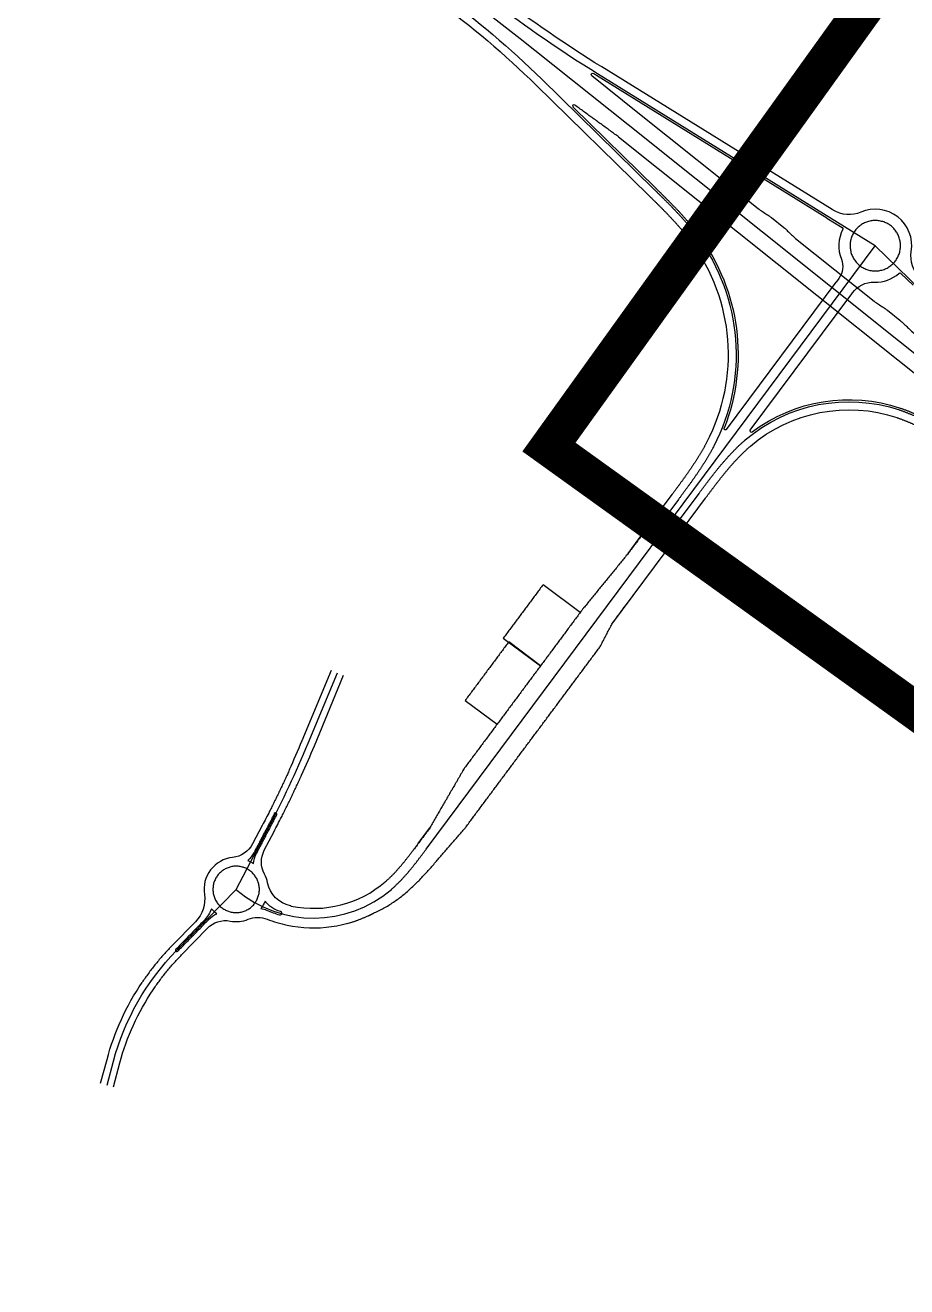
# Model space of a CAD drawing. Header units: millimetres. Extents: x 156921 to 159642, y 477538 to 479586.
# Drawn here: x 157840.94 to 157852.5, y 479207.91 to 479224.44 of the extents above; entities that cross this region are included whole.
import ezdxf

# ---------------------------------------------------------------- set-up
doc = ezdxf.new("R2010")
doc.units = ezdxf.units.MM
doc.header["$MEASUREMENT"] = 0
doc.linetypes.add('CONT', pattern=[2, 1, 1])
doc.layers.add('WD_일반', color=7, linetype='Continuous')

msp = doc.modelspace()

# ---------------------------------------------------------------- linework, layer by layer
at = {"layer": 'WD_일반', "color": 7, "linetype": 'CONT', "lineweight": -3, "flags": 128}
for points in [[(157840.941, 479228.304, -0.056872), (157847.621, 479224.115), (157848.844, 479223.138)], [(157852.084, 479221.552), (157848.442, 479223.805, -0.024004), (157847.066, 479224.75, 0.025499), (157844.126, 479226.757), (157844.081, 479226.784)], [(157851.519, 479222.026), (157848.497, 479223.895, -0.024004), (157847.131, 479224.834, 0.025499), (157844.181, 479226.848), (157844.136, 479226.875)], [(157844.793, 479225.959, -0.01403), (157846.391, 479224.855, -0.035668), (157847.713, 479223.733), (157849.186, 479222.289, -0.000014), (157849.198, 479222.277, -0.000052), (157849.211, 479222.265, -0.000087), (157849.223, 479222.252, -0.000121), (157849.235, 479222.24, -0.000156), (157849.248, 479222.228, -0.00019), (157849.26, 479222.216, -0.000225), (157849.273, 479222.204, -0.00026), (157849.285, 479222.191, -0.000294), (157849.297, 479222.179, -0.000329), (157849.31, 479222.167, -0.000363), (157849.322, 479222.155, -0.000398), (157849.334, 479222.142, -0.000433), (157849.347, 479222.13, -0.000467), (157849.359, 479222.118, -0.000502), (157849.371, 479222.105, -0.000536), (157849.383, 479222.093, -0.000571), (157849.395, 479222.081, -0.000606), (157849.408, 479222.068, -0.00064), (157849.42, 479222.056, -0.000675), (157849.432, 479222.043, -0.000709), (157849.444, 479222.031, -0.000744), (157849.456, 479222.018, -0.000779), (157849.468, 479222.006, -0.000813), (157849.48, 479221.993, -0.000848), (157849.492, 479221.98, -0.000882), (157849.504, 479221.968, -0.000917), (157849.515, 479221.955, -0.000952), (157849.527, 479221.942, -0.000986), (157849.539, 479221.929, -0.001021), (157849.551, 479221.916, -0.001055), (157849.562, 479221.903, -0.00109), (157849.574, 479221.89, -0.001125), (157849.585, 479221.877, -0.001159), (157849.597, 479221.864, -0.001194), (157849.608, 479221.851, -0.001228), (157849.619, 479221.838, -0.001263), (157849.631, 479221.825, -0.001298), (157849.642, 479221.811, -0.001332), (157849.653, 479221.798, -0.001367), (157849.664, 479221.785, -0.001401), (157849.675, 479221.771, -0.001436), (157849.686, 479221.757, -0.001471), (157849.697, 479221.744, -0.001505), (157849.707, 479221.73, -0.00154), (157849.718, 479221.716, -0.001574), (157849.728, 479221.703, -0.001609), (157849.739, 479221.689, -0.001924), (157849.751, 479221.672, -0.285976), (157849.966, 479218.923, -0.001924), (157849.956, 479218.905, -0.001609), (157849.948, 479218.89, -0.001574), (157849.94, 479218.875, -0.00154), (157849.931, 479218.859, -0.001505), (157849.923, 479218.844, -0.001471), (157849.914, 479218.829, -0.001436), (157849.906, 479218.814, -0.001401), (157849.897, 479218.799, -0.001367), (157849.888, 479218.784, -0.001332), (157849.879, 479218.769, -0.001298), (157849.87, 479218.754, -0.001263), (157849.861, 479218.739, -0.001228), (157849.852, 479218.724, -0.001194), (157849.843, 479218.71, -0.001159), (157849.834, 479218.695, -0.001125), (157849.824, 479218.68, -0.00109), (157849.815, 479218.666, -0.001055), (157849.805, 479218.651, -0.001021), (157849.796, 479218.636, -0.000986), (157849.786, 479218.622, -0.000952), (157849.777, 479218.608, -0.000917), (157849.767, 479218.593, -0.000882), (157849.757, 479218.579, -0.000848), (157849.747, 479218.564, -0.000813), (157849.738, 479218.55, -0.000779), (157849.728, 479218.536, -0.000744), (157849.718, 479218.521, -0.000709), (157849.708, 479218.507, -0.000675), (157849.698, 479218.493, -0.00064), (157849.688, 479218.479, -0.000606), (157849.678, 479218.465, -0.000571), (157849.668, 479218.45, -0.000536), (157849.657, 479218.436, -0.000502), (157849.647, 479218.422, -0.000467), (157849.637, 479218.408, -0.000433), (157849.627, 479218.394, -0.000398), (157849.617, 479218.38, -0.000363), (157849.606, 479218.366, -0.000329), (157849.596, 479218.352, -0.000294), (157849.586, 479218.338, -0.00026), (157849.575, 479218.324, -0.000225), (157849.565, 479218.31, -0.00019), (157849.555, 479218.296, -0.000156), (157849.544, 479218.282, -0.000121), (157849.534, 479218.268, -0.000087), (157849.524, 479218.254, -0.000052), (157849.513, 479218.24, -0.000014), (157849.503, 479218.226), (157849.109, 479217.697)], [(157844.735, 479225.87, -0.01403), (157846.328, 479224.769, -0.035668), (157847.638, 479223.657), (157849.111, 479222.213, -0.000014), (157849.124, 479222.201, -0.000052), (157849.136, 479222.189, -0.000087), (157849.149, 479222.177, -0.000121), (157849.161, 479222.165, -0.000156), (157849.173, 479222.152, -0.00019), (157849.186, 479222.14, -0.000225), (157849.198, 479222.128, -0.00026), (157849.21, 479222.116, -0.000294), (157849.223, 479222.104, -0.000329), (157849.235, 479222.092, -0.000363), (157849.247, 479222.08, -0.000398), (157849.259, 479222.067, -0.000433), (157849.271, 479222.055, -0.000467), (157849.284, 479222.043, -0.000502), (157849.296, 479222.031, -0.000536), (157849.308, 479222.019, -0.000571), (157849.32, 479222.006, -0.000606), (157849.332, 479221.994, -0.00064), (157849.344, 479221.982, -0.000675), (157849.356, 479221.97, -0.000709), (157849.367, 479221.957, -0.000744), (157849.379, 479221.945, -0.000779), (157849.391, 479221.933, -0.000813), (157849.403, 479221.92, -0.000848), (157849.414, 479221.908, -0.000882), (157849.426, 479221.895, -0.000917), (157849.437, 479221.883, -0.000952), (157849.449, 479221.87, -0.000986), (157849.46, 479221.858, -0.001021), (157849.472, 479221.845, -0.001055), (157849.483, 479221.833, -0.00109), (157849.494, 479221.82, -0.001125), (157849.505, 479221.807, -0.001159), (157849.517, 479221.795, -0.001194), (157849.528, 479221.782, -0.001228), (157849.539, 479221.769, -0.001263), (157849.549, 479221.756, -0.001298), (157849.56, 479221.743, -0.001332), (157849.571, 479221.73, -0.001367), (157849.582, 479221.717, -0.001401), (157849.592, 479221.704, -0.001436), (157849.603, 479221.691, -0.001471), (157849.613, 479221.678, -0.001505), (157849.624, 479221.665, -0.00154), (157849.634, 479221.652, -0.001574), (157849.644, 479221.638, -0.001609), (157849.654, 479221.625, -0.001924), (157849.666, 479221.61, -0.285976), (157849.872, 479218.972, -0.001924), (157849.862, 479218.955, -0.001609), (157849.855, 479218.94, -0.001574), (157849.847, 479218.925, -0.00154), (157849.839, 479218.911, -0.001505), (157849.83, 479218.896, -0.001471), (157849.822, 479218.881, -0.001436), (157849.814, 479218.867, -0.001401), (157849.805, 479218.852, -0.001367), (157849.797, 479218.838, -0.001332), (157849.788, 479218.823, -0.001298), (157849.78, 479218.809, -0.001263), (157849.771, 479218.795, -0.001228), (157849.762, 479218.78, -0.001194), (157849.753, 479218.766, -0.001159), (157849.744, 479218.752, -0.001125), (157849.735, 479218.737, -0.00109), (157849.726, 479218.723, -0.001055), (157849.717, 479218.709, -0.001021), (157849.707, 479218.695, -0.000986), (157849.698, 479218.681, -0.000952), (157849.689, 479218.666, -0.000917), (157849.679, 479218.652, -0.000882), (157849.67, 479218.638, -0.000848), (157849.66, 479218.624, -0.000813), (157849.65, 479218.61, -0.000779), (157849.641, 479218.596, -0.000744), (157849.631, 479218.582, -0.000709), (157849.621, 479218.568, -0.000675), (157849.611, 479218.554, -0.00064), (157849.601, 479218.54, -0.000606), (157849.591, 479218.526, -0.000571), (157849.581, 479218.512, -0.000536), (157849.571, 479218.498, -0.000502), (157849.561, 479218.484, -0.000467), (157849.551, 479218.47, -0.000433), (157849.541, 479218.457, -0.000398), (157849.531, 479218.443, -0.000363), (157849.521, 479218.429, -0.000329), (157849.511, 479218.415, -0.000294), (157849.5, 479218.401, -0.00026), (157849.49, 479218.387, -0.000225), (157849.48, 479218.373, -0.00019), (157849.47, 479218.359, -0.000156), (157849.459, 479218.345, -0.000121), (157849.449, 479218.331, -0.000087), (157849.439, 479218.317, -0.000052), (157849.428, 479218.304, -0.000014), (157849.418, 479218.29), (157849.024, 479217.761)], [(157848.366, 479223.781, -0.943173), (157848.386, 479223.809)], [(157848.366, 479223.781, -0.943173), (157848.386, 479223.809)], [(157851.449, 479221.914), (157848.428, 479223.783, -0.000713), (157848.386, 479223.809)], [(157848.717, 479222.979), (157848.71, 479222.985), (157848.696, 479222.995), (157848.682, 479223.005), (157848.667, 479223.015), (157848.653, 479223.025), (157848.639, 479223.036), (157848.625, 479223.046), (157848.611, 479223.056), (157848.597, 479223.066), (157848.583, 479223.077), (157848.569, 479223.087), (157848.555, 479223.097), (157848.541, 479223.107), (157848.527, 479223.117), (157848.512, 479223.128), (157848.498, 479223.138), (157848.484, 479223.148), (157848.47, 479223.158), (157848.456, 479223.168), (157848.442, 479223.179), (157848.428, 479223.189), (157848.414, 479223.199), (157848.4, 479223.209), (157848.386, 479223.22), (157848.371, 479223.23), (157848.357, 479223.24), (157848.343, 479223.25), (157848.329, 479223.26), (157848.315, 479223.271), (157848.301, 479223.281), (157848.287, 479223.291), (157848.273, 479223.301), (157848.259, 479223.311), (157848.245, 479223.322), (157848.231, 479223.332), (157848.216, 479223.342), (157848.202, 479223.352), (157848.188, 479223.362), (157848.174, 479223.373), (157848.16, 479223.383), (157848.146, 479223.393), (157848.145, 479223.394, 0.950502), (157848.122, 479223.368)], [(157848.717, 479222.979), (157848.71, 479222.985), (157848.696, 479222.995), (157848.682, 479223.005), (157848.667, 479223.015), (157848.653, 479223.025), (157848.639, 479223.036), (157848.625, 479223.046), (157848.611, 479223.056), (157848.597, 479223.066), (157848.583, 479223.077), (157848.569, 479223.087), (157848.555, 479223.097), (157848.541, 479223.107), (157848.527, 479223.117), (157848.512, 479223.128), (157848.498, 479223.138), (157848.484, 479223.148), (157848.47, 479223.158), (157848.456, 479223.168), (157848.442, 479223.179), (157848.428, 479223.189), (157848.414, 479223.199), (157848.4, 479223.209), (157848.386, 479223.22), (157848.371, 479223.23), (157848.357, 479223.24), (157848.343, 479223.25), (157848.329, 479223.26), (157848.315, 479223.271), (157848.301, 479223.281), (157848.287, 479223.291), (157848.273, 479223.301), (157848.259, 479223.311), (157848.245, 479223.322), (157848.231, 479223.332), (157848.216, 479223.342), (157848.202, 479223.352), (157848.188, 479223.362), (157848.174, 479223.373), (157848.16, 479223.383), (157848.146, 479223.393), (157848.145, 479223.394, 0.950502), (157848.122, 479223.368)], [(157848.122, 479223.368), (157849.204, 479222.308, -0.000014), (157849.216, 479222.295, -0.000052), (157849.229, 479222.283, -0.000087), (157849.241, 479222.271, -0.000121), (157849.254, 479222.259, -0.000156), (157849.266, 479222.247, -0.00019), (157849.278, 479222.234, -0.000225), (157849.291, 479222.222, -0.00026), (157849.303, 479222.21, -0.000294), (157849.316, 479222.198, -0.000329), (157849.328, 479222.186, -0.000363), (157849.34, 479222.173, -0.000398), (157849.353, 479222.161, -0.000433), (157849.365, 479222.149, -0.000467), (157849.377, 479222.136, -0.000502), (157849.39, 479222.124, -0.000536), (157849.402, 479222.111, -0.000571), (157849.414, 479222.099, -0.000606), (157849.426, 479222.086, -0.00064), (157849.438, 479222.074, -0.000675), (157849.451, 479222.061, -0.000709), (157849.463, 479222.049, -0.000744), (157849.475, 479222.036, -0.000779), (157849.487, 479222.024, -0.000813), (157849.499, 479222.011, -0.000848), (157849.511, 479221.998, -0.000882), (157849.523, 479221.985, -0.000917), (157849.535, 479221.973, -0.000952), (157849.546, 479221.96, -0.000986), (157849.558, 479221.947, -0.001021), (157849.57, 479221.934, -0.001055), (157849.582, 479221.921, -0.00109), (157849.593, 479221.908, -0.001125), (157849.605, 479221.895, -0.001159), (157849.616, 479221.881, -0.001194), (157849.628, 479221.868, -0.001228), (157849.639, 479221.855, -0.001263), (157849.65, 479221.841, -0.001298), (157849.662, 479221.828, -0.001332), (157849.673, 479221.815, -0.001367), (157849.684, 479221.801, -0.001401), (157849.695, 479221.787, -0.001436), (157849.706, 479221.774, -0.001471), (157849.717, 479221.76, -0.001505), (157849.728, 479221.746, -0.00154), (157849.739, 479221.732, -0.001574), (157849.749, 479221.718, -0.001609), (157849.76, 479221.704, -0.001924), (157849.772, 479221.688, -0.257868), (157850.103, 479219.162)], [(157848.844, 479223.138), (157857.693, 479216.074, 0.163381), (157878.486, 479208.487, -0.155827), (157901.965, 479200.31), (157915.597, 479190.069, -0.00257), (157915.924, 479189.821)], [(157852.671, 479221.13), (157852.669, 479221.131, -0.24521), (157852.556, 479221.475, 0.592874), (157851.894, 479221.991, -0.245208), (157851.533, 479222.017), (157851.519, 479222.026)], [(157851.449, 479221.914), (157851.65, 479221.789, -0.388716), (157851.657, 479221.767, 0.213966), (157851.639, 479221.376, -0.259867), (157851.606, 479221.124), (157851.57, 479221.076)], [(157852.413, 479221.525, 0.043661), (157852.413, 479221.583, 0.043661), (157852.403, 479221.639, 0.043661), (157852.382, 479221.693, 0.043661), (157852.353, 479221.743, 0.043661), (157852.316, 479221.787, 0.043661), (157852.272, 479221.824, 0.043661), (157852.222, 479221.852, 0.043661), (157852.167, 479221.871, 0.043661), (157852.111, 479221.881, 0.043661), (157852.053, 479221.881, 0.043661), (157851.996, 479221.87, 0.043661), (157851.942, 479221.85, 0.043661), (157851.893, 479221.821, 0.043661), (157851.849, 479221.784, 0.043661), (157851.812, 479221.74, 0.043661), (157851.784, 479221.689, 0.043661), (157851.764, 479221.635, 0.043661), (157851.755, 479221.578, 0.043661), (157851.755, 479221.521, 0.043661), (157851.765, 479221.464, 0.043661), (157851.785, 479221.41, 0.043661), (157851.815, 479221.361, 0.043661), (157851.852, 479221.317, 0.043661), (157851.896, 479221.28, 0.043661), (157851.946, 479221.252, 0.043661), (157852, 479221.232, 0.043661), (157852.057, 479221.223, 0.043661), (157852.115, 479221.223, 0.043661), (157852.171, 479221.233, 0.043661), (157852.225, 479221.253, 0.043661), (157852.275, 479221.282, 0.043661), (157852.319, 479221.32, 0.043661), (157852.356, 479221.364, 0.043661), (157852.384, 479221.414, 0.043661), (157852.404, 479221.468, 0.043661), (157852.413, 479221.525)], [(157843.706, 479213.116), (157843.715, 479213.108, 0.367337), (157845.741, 479213.117, 0.002749), (157845.754, 479213.129, 0.002674), (157845.767, 479213.14, 0.002604), (157845.78, 479213.152, 0.002535), (157845.793, 479213.164, 0.002465), (157845.805, 479213.176, 0.002396), (157845.818, 479213.188, 0.002326), (157845.83, 479213.2, 0.002257), (157845.843, 479213.212, 0.002188), (157845.855, 479213.225, 0.002118), (157845.867, 479213.237, 0.002049), (157845.879, 479213.25, 0.001979), (157845.891, 479213.262, 0.00191), (157845.902, 479213.275, 0.00184), (157845.914, 479213.288, 0.001771), (157845.926, 479213.301, 0.001701), (157845.937, 479213.314, 0.001632), (157845.949, 479213.327, 0.001563), (157845.96, 479213.34, 0.001493), (157845.971, 479213.354, 0.001424), (157845.982, 479213.367, 0.001354), (157845.994, 479213.38, 0.001285), (157846.005, 479213.394, 0.001215), (157846.016, 479213.407, 0.001146), (157846.026, 479213.421, 0.001076), (157846.037, 479213.434, 0.001007), (157846.048, 479213.448, 0.000938), (157846.059, 479213.462, 0.000868), (157846.07, 479213.475, 0.000799), (157846.08, 479213.489, 0.000729), (157846.091, 479213.503, 0.00066), (157846.101, 479213.517, 0.00059), (157846.112, 479213.531, 0.000521), (157846.122, 479213.544, 0.000451), (157846.133, 479213.558, 0.000382), (157846.143, 479213.572, 0.000313), (157846.154, 479213.586, 0.000243), (157846.164, 479213.6, 0.000174), (157846.174, 479213.614, 0.000104), (157846.185, 479213.628, 0.000029), (157846.195, 479213.642), (157852.084, 479221.552)], [(157857.708, 479216.266), (157857.342, 479216.558, -0.02429), (157856.076, 479217.674), (157852.084, 479221.552)], [(157851.775, 479220.923), (157851.783, 479220.934, -0.243999), (157852.071, 479221.074, 0.186753), (157852.396, 479221.19, -0.388713), (157852.42, 479221.189), (157852.579, 479221.035)], [(157849.245, 479217.597), (157849.773, 479218.306, -0.000016), (157849.783, 479218.32, -0.000059), (157849.794, 479218.334, -0.000098), (157849.804, 479218.348, -0.000137), (157849.814, 479218.362, -0.000176), (157849.825, 479218.376, -0.000215), (157849.835, 479218.39, -0.000254), (157849.846, 479218.404, -0.000293), (157849.856, 479218.418, -0.000332), (157849.867, 479218.432, -0.000371), (157849.877, 479218.445, -0.00041), (157849.888, 479218.459, -0.000449), (157849.898, 479218.473, -0.000488), (157849.909, 479218.487, -0.000527), (157849.919, 479218.501, -0.000566), (157849.93, 479218.515, -0.000605), (157849.94, 479218.528, -0.000645), (157849.951, 479218.542, -0.000684), (157849.962, 479218.556, -0.000723), (157849.973, 479218.569, -0.000762), (157849.983, 479218.583, -0.000801), (157849.994, 479218.597, -0.00084), (157850.005, 479218.61, -0.000879), (157850.016, 479218.624, -0.000918), (157850.027, 479218.637, -0.000957), (157850.038, 479218.651, -0.000996), (157850.049, 479218.664, -0.001035), (157850.06, 479218.677, -0.001074), (157850.071, 479218.691, -0.001113), (157850.083, 479218.704, -0.001152), (157850.094, 479218.717, -0.001191), (157850.105, 479218.73, -0.00123), (157850.117, 479218.743, -0.00127), (157850.128, 479218.756, -0.001309), (157850.14, 479218.769, -0.001348), (157850.151, 479218.782, -0.001387), (157850.163, 479218.795, -0.001426), (157850.175, 479218.808, -0.001465), (157850.187, 479218.821, -0.001504), (157850.199, 479218.833, -0.001543), (157850.211, 479218.846, -0.001582), (157850.223, 479218.858, -0.001621), (157850.235, 479218.871, -0.00166), (157850.247, 479218.883, -0.001699), (157850.26, 479218.896, -0.001738), (157850.272, 479218.908, -0.001777), (157850.284, 479218.92, -0.001816), (157850.297, 479218.932, -0.001855), (157850.31, 479218.944, -0.001895), (157850.322, 479218.956, -0.001934), (157850.335, 479218.967, -0.001973), (157850.348, 479218.979, -0.002012), (157850.361, 479218.99, -0.002051), (157850.374, 479219.002, -0.000696), (157850.379, 479219.006, -0.263987), (157852.4, 479219.399, -0.000696), (157852.406, 479219.398, -0.002051), (157852.422, 479219.392, -0.002012), (157852.439, 479219.386, -0.001973), (157852.455, 479219.38, -0.001934), (157852.471, 479219.374, -0.001895), (157852.488, 479219.368, -0.001855), (157852.504, 479219.362, -0.001816), (157852.52, 479219.355, -0.001777), (157852.536, 479219.349, -0.001738), (157852.552, 479219.342, -0.001699), (157852.568, 479219.335, -0.00166), (157852.584, 479219.329, -0.001621), (157852.6, 479219.322, -0.001582), (157852.616, 479219.315, -0.001543), (157852.632, 479219.307, -0.001504), (157852.648, 479219.3, -0.001465), (157852.663, 479219.293, -0.001426), (157852.679, 479219.285, -0.001387), (157852.695, 479219.278, -0.001348), (157852.71, 479219.27, -0.001309), (157852.726, 479219.263, -0.00127), (157852.742, 479219.255, -0.00123), (157852.757, 479219.247, -0.001191), (157852.773, 479219.239, -0.001152), (157852.788, 479219.231, -0.001113), (157852.803, 479219.223, -0.001074), (157852.819, 479219.215, -0.001035), (157852.834, 479219.207, -0.000996), (157852.849, 479219.198, -0.000957), (157852.865, 479219.19, -0.000918), (157852.88, 479219.182, -0.000879), (157852.895, 479219.173, -0.00084), (157852.91, 479219.165, -0.000801), (157852.925, 479219.156, -0.000762), (157852.94, 479219.148, -0.000723), (157852.956, 479219.139, -0.000684), (157852.971, 479219.13, -0.000645), (157852.986, 479219.122, -0.000605), (157853.001, 479219.113, -0.000566), (157853.016, 479219.104, -0.000527), (157853.031, 479219.095, -0.000488), (157853.046, 479219.086, -0.000449), (157853.061, 479219.078, -0.00041), (157853.076, 479219.069, -0.000371), (157853.09, 479219.06, -0.000332), (157853.105, 479219.051, -0.000293), (157853.12, 479219.042, -0.000254), (157853.135, 479219.033, -0.000215), (157853.15, 479219.024, -0.000176), (157853.165, 479219.015, -0.000137), (157853.18, 479219.006, -0.000098), (157853.195, 479218.997, -0.000059), (157853.21, 479218.988, -0.000016), (157853.224, 479218.979), (157854.672, 479218.099, -0.031952), (157856.492, 479216.828), (157857.593, 479215.949, 0.01458), (157859.221, 479214.725)], [(157850.469, 479219.111, -0.24671), (157852.409, 479219.424, -0.000696), (157852.414, 479219.422, -0.002051), (157852.431, 479219.417, -0.002012), (157852.447, 479219.411, -0.001973), (157852.464, 479219.405, -0.001934), (157852.48, 479219.399, -0.001895), (157852.497, 479219.392, -0.001855), (157852.513, 479219.386, -0.001816), (157852.53, 479219.38, -0.001777), (157852.546, 479219.373, -0.001738), (157852.562, 479219.366, -0.001699), (157852.578, 479219.359, -0.00166), (157852.594, 479219.353, -0.001621), (157852.611, 479219.346, -0.001582), (157852.627, 479219.338, -0.001543), (157852.643, 479219.331, -0.001504), (157852.659, 479219.324, -0.001465), (157852.674, 479219.316, -0.001426), (157852.69, 479219.309, -0.001387), (157852.706, 479219.301, -0.001348), (157852.722, 479219.294, -0.001309), (157852.738, 479219.286, -0.00127), (157852.753, 479219.278, -0.00123), (157852.769, 479219.27, -0.001191), (157852.784, 479219.262, -0.001152), (157852.8, 479219.254, -0.001113), (157852.815, 479219.246, -0.001074), (157852.831, 479219.238, -0.001035), (157852.846, 479219.23, -0.000996), (157852.862, 479219.221, -0.000957), (157852.877, 479219.213, -0.000918), (157852.892, 479219.205, -0.000879), (157852.908, 479219.196, -0.00084), (157852.923, 479219.187, -0.000801), (157852.938, 479219.179, -0.000762), (157852.953, 479219.17, -0.000723), (157852.969, 479219.162, -0.000684), (157852.984, 479219.153, -0.000645), (157852.999, 479219.144, -0.000605), (157853.014, 479219.135, -0.000566), (157853.029, 479219.127, -0.000527), (157853.044, 479219.118, -0.000488), (157853.059, 479219.109, -0.000449), (157853.074, 479219.1, -0.00041), (157853.089, 479219.091, -0.000371), (157853.104, 479219.082, -0.000332), (157853.119, 479219.073, -0.000293), (157853.134, 479219.064, -0.000254), (157853.149, 479219.055, -0.000215), (157853.164, 479219.046, -0.000176), (157853.178, 479219.037, -0.000137), (157853.193, 479219.028, -0.000098), (157853.208, 479219.019, -0.000059), (157853.223, 479219.01, -0.000016), (157853.238, 479219.001), (157854.686, 479218.121, -0.004575), (157854.957, 479217.953)], [(157849.33, 479217.533), (157849.858, 479218.243, -0.000016), (157849.868, 479218.257, -0.000059), (157849.879, 479218.271, -0.000098), (157849.889, 479218.285, -0.000137), (157849.899, 479218.299, -0.000176), (157849.91, 479218.313, -0.000215), (157849.92, 479218.326, -0.000254), (157849.931, 479218.34, -0.000293), (157849.941, 479218.354, -0.000332), (157849.951, 479218.368, -0.000371), (157849.962, 479218.382, -0.00041), (157849.972, 479218.395, -0.000449), (157849.982, 479218.409, -0.000488), (157849.993, 479218.423, -0.000527), (157850.003, 479218.436, -0.000566), (157850.014, 479218.45, -0.000605), (157850.024, 479218.463, -0.000645), (157850.035, 479218.477, -0.000684), (157850.045, 479218.49, -0.000723), (157850.056, 479218.504, -0.000762), (157850.066, 479218.517, -0.000801), (157850.077, 479218.53, -0.00084), (157850.088, 479218.544, -0.000879), (157850.098, 479218.557, -0.000918), (157850.109, 479218.57, -0.000957), (157850.12, 479218.583, -0.000996), (157850.131, 479218.596, -0.001035), (157850.142, 479218.609, -0.001074), (157850.152, 479218.622, -0.001113), (157850.163, 479218.635, -0.001152), (157850.174, 479218.648, -0.001191), (157850.185, 479218.661, -0.00123), (157850.197, 479218.674, -0.00127), (157850.208, 479218.686, -0.001309), (157850.219, 479218.699, -0.001348), (157850.23, 479218.711, -0.001387), (157850.241, 479218.724, -0.001426), (157850.253, 479218.736, -0.001465), (157850.264, 479218.748, -0.001504), (157850.276, 479218.76, -0.001543), (157850.287, 479218.773, -0.001582), (157850.299, 479218.785, -0.001621), (157850.311, 479218.796, -0.00166), (157850.322, 479218.808, -0.001699), (157850.334, 479218.82, -0.001738), (157850.346, 479218.832, -0.001777), (157850.358, 479218.843, -0.001816), (157850.37, 479218.855, -0.001855), (157850.382, 479218.866, -0.001895), (157850.394, 479218.877, -0.001934), (157850.406, 479218.889, -0.001973), (157850.419, 479218.9, -0.002012), (157850.431, 479218.911, -0.002051), (157850.444, 479218.921, -0.000696), (157850.448, 479218.925, -0.263987), (157852.367, 479219.299, -0.000696), (157852.372, 479219.297, -0.002051), (157852.387, 479219.292, -0.002012), (157852.403, 479219.286, -0.001973), (157852.419, 479219.281, -0.001934), (157852.434, 479219.275, -0.001895), (157852.45, 479219.269, -0.001855), (157852.465, 479219.263, -0.001816), (157852.481, 479219.257, -0.001777), (157852.496, 479219.251, -0.001738), (157852.511, 479219.244, -0.001699), (157852.527, 479219.238, -0.00166), (157852.542, 479219.231, -0.001621), (157852.557, 479219.225, -0.001582), (157852.573, 479219.218, -0.001543), (157852.588, 479219.211, -0.001504), (157852.603, 479219.204, -0.001465), (157852.618, 479219.197, -0.001426), (157852.633, 479219.19, -0.001387), (157852.649, 479219.182, -0.001348), (157852.664, 479219.175, -0.001309), (157852.679, 479219.168, -0.00127), (157852.694, 479219.16, -0.00123), (157852.709, 479219.152, -0.001191), (157852.724, 479219.145, -0.001152), (157852.739, 479219.137, -0.001113), (157852.754, 479219.129, -0.001074), (157852.769, 479219.121, -0.001035), (157852.784, 479219.113, -0.000996), (157852.799, 479219.105, -0.000957), (157852.814, 479219.097, -0.000918), (157852.829, 479219.089, -0.000879), (157852.843, 479219.081, -0.00084), (157852.858, 479219.072, -0.000801), (157852.873, 479219.064, -0.000762), (157852.888, 479219.055, -0.000723), (157852.903, 479219.047, -0.000684), (157852.918, 479219.038, -0.000645), (157852.932, 479219.03, -0.000605), (157852.947, 479219.021, -0.000566), (157852.962, 479219.013, -0.000527), (157852.977, 479219.004, -0.000488), (157852.992, 479218.995, -0.000449), (157853.006, 479218.986, -0.00041), (157853.021, 479218.978, -0.000371), (157853.036, 479218.969, -0.000332), (157853.051, 479218.96, -0.000293), (157853.066, 479218.951, -0.000254), (157853.08, 479218.942, -0.000215), (157853.095, 479218.933, -0.000176), (157853.11, 479218.924, -0.000137), (157853.125, 479218.915, -0.000098), (157853.14, 479218.906, -0.000059), (157853.154, 479218.897, -0.000016), (157853.169, 479218.888), (157854.617, 479218.008, -0.031952), (157856.426, 479216.745), (157857.527, 479215.866, 0.01458), (157859.16, 479214.638)], [(157850.133, 479219.145, -0.875354), (157850.103, 479219.162)], [(157850.133, 479219.145, -0.875354), (157850.103, 479219.162)], [(157850.444, 479219.135, 0.865848), (157850.469, 479219.111)], [(157850.444, 479219.135, 0.865848), (157850.469, 479219.111)], [(157842.013, 479210.553), (157842.097, 479210.866, -0.128259), (157842.923, 479212.314), (157843.706, 479213.116), (157844.125, 479213.915, 0.022216), (157844.651, 479215.033), (157845.035, 479215.956)], [(157844.405, 479214.686, 0.007496), (157844.57, 479215.067), (157844.955, 479215.989)], [(157844.564, 479214.615, 0.007496), (157844.731, 479215), (157845.115, 479215.923)], [(157844.405, 479214.686), (157844.398, 479214.671), (157844.391, 479214.655), (157844.384, 479214.639), (157844.377, 479214.624), (157844.369, 479214.608), (157844.362, 479214.592), (157844.355, 479214.577), (157844.348, 479214.561), (157844.34, 479214.545), (157844.333, 479214.53), (157844.326, 479214.514), (157844.318, 479214.498), (157844.311, 479214.483), (157844.304, 479214.467), (157844.296, 479214.451), (157844.289, 479214.436), (157844.281, 479214.42), (157844.274, 479214.405), (157844.266, 479214.389), (157844.259, 479214.373), (157844.251, 479214.358), (157844.244, 479214.342), (157844.236, 479214.327), (157844.229, 479214.311), (157844.221, 479214.296), (157844.214, 479214.28), (157844.206, 479214.265), (157844.198, 479214.249), (157844.191, 479214.234), (157844.183, 479214.218), (157844.175, 479214.203), (157844.167, 479214.187), (157844.16, 479214.172), (157844.152, 479214.157), (157844.144, 479214.141, -0.003779), (157844.048, 479213.955), (157843.921, 479213.712, -0.249879), (157843.66, 479213.535, 0.427302), (157843.289, 479213.052, -0.236499), (157843.173, 479212.693), (157842.866, 479212.38), (157842.854, 479212.368), (157842.842, 479212.355), (157842.829, 479212.342), (157842.817, 479212.329), (157842.805, 479212.316), (157842.793, 479212.303), (157842.781, 479212.29), (157842.769, 479212.277), (157842.757, 479212.263), (157842.745, 479212.25), (157842.733, 479212.237), (157842.722, 479212.223), (157842.71, 479212.21), (157842.698, 479212.196), (157842.687, 479212.182), (157842.675, 479212.169), (157842.664, 479212.155), (157842.653, 479212.141), (157842.642, 479212.127), (157842.63, 479212.113), (157842.619, 479212.099), (157842.608, 479212.085), (157842.598, 479212.071), (157842.587, 479212.057), (157842.576, 479212.043), (157842.565, 479212.028), (157842.555, 479212.014), (157842.544, 479211.999), (157842.534, 479211.985), (157842.523, 479211.97), (157842.513, 479211.956), (157842.503, 479211.941), (157842.493, 479211.927), (157842.483, 479211.912), (157842.473, 479211.897)], [(157844.427, 479212.899, -0.001505), (157844.418, 479212.901, -0.295716), (157844.118, 479213.203, 0.07224), (157844.077, 479213.317, -0.249879), (157844.075, 479213.631), (157844.202, 479213.875, 0.003779), (157844.299, 479214.063), (157844.307, 479214.078), (157844.315, 479214.094), (157844.323, 479214.109), (157844.331, 479214.125), (157844.339, 479214.141), (157844.346, 479214.156), (157844.354, 479214.172), (157844.362, 479214.188), (157844.37, 479214.204), (157844.377, 479214.219), (157844.385, 479214.235), (157844.393, 479214.251), (157844.4, 479214.266), (157844.408, 479214.282), (157844.416, 479214.298), (157844.423, 479214.314), (157844.431, 479214.329), (157844.438, 479214.345), (157844.446, 479214.361), (157844.453, 479214.377), (157844.461, 479214.393), (157844.468, 479214.408), (157844.476, 479214.424), (157844.483, 479214.44), (157844.491, 479214.456), (157844.498, 479214.472), (157844.505, 479214.488), (157844.513, 479214.503), (157844.52, 479214.519), (157844.527, 479214.535), (157844.535, 479214.551), (157844.542, 479214.567), (157844.549, 479214.583), (157844.556, 479214.599), (157844.564, 479214.615)], [(157844.237, 479214.094, 1), (157844.206, 479214.11), (157844.198, 479214.094), (157844.19, 479214.079), (157844.183, 479214.063), (157844.175, 479214.048), (157844.167, 479214.032), (157844.159, 479214.017), (157844.151, 479214.002), (157844.143, 479213.986), (157844.135, 479213.971), (157844.127, 479213.955), (157844.119, 479213.94), (157844.111, 479213.925), (157844.103, 479213.909), (157844.095, 479213.894), (157844.086, 479213.878), (157844.078, 479213.863), (157844.07, 479213.848), (157844.062, 479213.832), (157844.054, 479213.817), (157844.046, 479213.801), (157844.038, 479213.786), (157844.03, 479213.771), (157844.022, 479213.755), (157844.014, 479213.74), (157844.006, 479213.724), (157843.998, 479213.709), (157843.989, 479213.694), (157843.981, 479213.678), (157843.973, 479213.663), (157843.965, 479213.647), (157843.957, 479213.632), (157843.949, 479213.617), (157843.941, 479213.601), (157843.938, 479213.596, -0.097463), (157843.857, 479213.495, -0.051958), (157843.932, 479213.456, -0.097463), (157843.969, 479213.58), (157843.972, 479213.585), (157843.98, 479213.6), (157843.988, 479213.616), (157843.996, 479213.631), (157844.004, 479213.647), (157844.012, 479213.662), (157844.02, 479213.677), (157844.028, 479213.693), (157844.036, 479213.708), (157844.045, 479213.724), (157844.053, 479213.739), (157844.061, 479213.754), (157844.069, 479213.77), (157844.077, 479213.785), (157844.085, 479213.801), (157844.093, 479213.816), (157844.101, 479213.831), (157844.109, 479213.847), (157844.117, 479213.862), (157844.125, 479213.878), (157844.133, 479213.893), (157844.141, 479213.908), (157844.15, 479213.924), (157844.158, 479213.939), (157844.166, 479213.955), (157844.174, 479213.97), (157844.182, 479213.986), (157844.19, 479214.001), (157844.198, 479214.016), (157844.206, 479214.032), (157844.214, 479214.047), (157844.221, 479214.063), (157844.229, 479214.078), (157844.237, 479214.094)], [(157844.427, 479212.899, 0.233043), (157845.658, 479213.214, 0.002749), (157845.67, 479213.225, 0.002674), (157845.682, 479213.236, 0.002604), (157845.694, 479213.246, 0.002535), (157845.705, 479213.257, 0.002465), (157845.717, 479213.268, 0.002396), (157845.729, 479213.28, 0.002326), (157845.74, 479213.291, 0.002257), (157845.752, 479213.302, 0.002188), (157845.763, 479213.314, 0.002118), (157845.775, 479213.326, 0.002049), (157845.786, 479213.337, 0.001979), (157845.797, 479213.349, 0.00191), (157845.808, 479213.361, 0.00184), (157845.819, 479213.374, 0.001771), (157845.83, 479213.386, 0.001701), (157845.841, 479213.398, 0.001632), (157845.852, 479213.411, 0.001563), (157845.863, 479213.423, 0.001493), (157845.874, 479213.436, 0.001424), (157845.884, 479213.449, 0.001354), (157845.895, 479213.462, 0.001285), (157845.906, 479213.475, 0.001215), (157845.916, 479213.488, 0.001146), (157845.927, 479213.501, 0.001076), (157845.937, 479213.514, 0.001007), (157845.948, 479213.527, 0.000938), (157845.958, 479213.54, 0.000868), (157845.969, 479213.554, 0.000799), (157845.979, 479213.567, 0.000729), (157845.989, 479213.581, 0.00066), (157846, 479213.594, 0.00059), (157846.01, 479213.608, 0.000521), (157846.02, 479213.621, 0.000451), (157846.031, 479213.635, 0.000382), (157846.041, 479213.649, 0.000313), (157846.051, 479213.663, 0.000243), (157846.062, 479213.676, 0.000174), (157846.072, 479213.69, 0.000104), (157846.082, 479213.704, 0.000029), (157846.093, 479213.718), (157846.246, 479213.925)], [(157844.009, 479213.091, 0.043661), (157844.009, 479213.144, 0.043661), (157843.999, 479213.197, 0.043661), (157843.981, 479213.246, 0.043661), (157843.954, 479213.292, 0.043661), (157843.92, 479213.332, 0.043661), (157843.879, 479213.366, 0.043661), (157843.833, 479213.393, 0.043661), (157843.783, 479213.41, 0.043661), (157843.73, 479213.419, 0.043661), (157843.677, 479213.419, 0.043661), (157843.625, 479213.409, 0.043661), (157843.575, 479213.391, 0.043661), (157843.53, 479213.364, 0.043661), (157843.489, 479213.33, 0.043661), (157843.455, 479213.289, 0.043661), (157843.429, 479213.243, 0.043661), (157843.411, 479213.193, 0.043661), (157843.403, 479213.141, 0.043661), (157843.403, 479213.088, 0.043661), (157843.412, 479213.035, 0.043661), (157843.431, 479212.986, 0.043661), (157843.458, 479212.94, 0.043661), (157843.492, 479212.899, 0.043661), (157843.533, 479212.866, 0.043661), (157843.579, 479212.839, 0.043661), (157843.629, 479212.822, 0.043661), (157843.681, 479212.813, 0.043661), (157843.734, 479212.813, 0.043661), (157843.786, 479212.823, 0.043661), (157843.836, 479212.841, 0.043661), (157843.882, 479212.868, 0.043661), (157843.922, 479212.902, 0.043661), (157843.956, 479212.943, 0.043661), (157843.982, 479212.989, 0.043661), (157844, 479213.039, 0.043661), (157844.009, 479213.091)], [(157842.916, 479212.332, 1), (157842.941, 479212.308), (157842.953, 479212.32), (157842.965, 479212.332), (157842.977, 479212.345), (157842.99, 479212.357), (157843.002, 479212.37), (157843.014, 479212.382), (157843.026, 479212.395), (157843.038, 479212.407), (157843.05, 479212.42), (157843.062, 479212.432), (157843.075, 479212.444), (157843.087, 479212.457), (157843.099, 479212.469), (157843.111, 479212.482), (157843.123, 479212.494), (157843.135, 479212.507), (157843.147, 479212.519), (157843.16, 479212.532), (157843.172, 479212.544), (157843.184, 479212.556), (157843.196, 479212.569), (157843.208, 479212.581), (157843.22, 479212.594), (157843.232, 479212.606), (157843.245, 479212.619), (157843.257, 479212.631), (157843.269, 479212.644), (157843.281, 479212.656), (157843.293, 479212.668), (157843.305, 479212.681), (157843.317, 479212.693), (157843.33, 479212.706), (157843.342, 479212.718), (157843.345, 479212.722), (157843.345, 479212.722, -0.097804), (157843.452, 479212.796, -0.059196), (157843.384, 479212.864, -0.106523), (157843.289, 479212.714), (157843.289, 479212.714), (157843.28, 479212.705), (157843.268, 479212.693), (157843.256, 479212.68), (157843.244, 479212.668), (157843.232, 479212.655), (157843.22, 479212.643), (157843.208, 479212.63), (157843.195, 479212.618), (157843.183, 479212.606), (157843.171, 479212.593), (157843.159, 479212.581), (157843.147, 479212.568), (157843.135, 479212.556), (157843.123, 479212.543), (157843.11, 479212.531), (157843.098, 479212.518), (157843.086, 479212.506), (157843.074, 479212.494), (157843.062, 479212.481), (157843.05, 479212.469), (157843.038, 479212.456), (157843.025, 479212.444), (157843.013, 479212.431), (157843.001, 479212.419), (157842.989, 479212.407), (157842.977, 479212.394), (157842.965, 479212.382), (157842.953, 479212.369), (157842.94, 479212.357), (157842.928, 479212.344), (157842.916, 479212.332)], [(157844.276, 479212.783, 1), (157844.289, 479212.825, -0.000588), (157844.285, 479212.826, -0.15935), (157844.085, 479212.964, -0.069072), (157844.029, 479212.866, -0.058789), (157844.104, 479212.844, 0.028796), (157844.276, 479212.783)], [(157842.617, 479211.8), (157842.626, 479211.814), (157842.636, 479211.828), (157842.646, 479211.842), (157842.655, 479211.856), (157842.665, 479211.87), (157842.675, 479211.884), (157842.685, 479211.897), (157842.695, 479211.911), (157842.705, 479211.925), (157842.715, 479211.938), (157842.725, 479211.952), (157842.735, 479211.965), (157842.746, 479211.979), (157842.756, 479211.992), (157842.767, 479212.005), (157842.777, 479212.018), (157842.788, 479212.032), (157842.799, 479212.045), (157842.809, 479212.058), (157842.82, 479212.071), (157842.831, 479212.084), (157842.842, 479212.097), (157842.853, 479212.109), (157842.864, 479212.122), (157842.875, 479212.135), (157842.887, 479212.148), (157842.898, 479212.16), (157842.909, 479212.173), (157842.921, 479212.185), (157842.932, 479212.198), (157842.944, 479212.21), (157842.955, 479212.222), (157842.967, 479212.235), (157842.979, 479212.247), (157842.991, 479212.259), (157843.327, 479212.606, -0.251378), (157843.628, 479212.702, 0.143452), (157843.864, 479212.725, -0.191039), (157844.111, 479212.727, 0.040639), (157844.374, 479212.649)], [(157844.374, 479212.649, 0.174574), (157845.51, 479212.807)], [(157841.929, 479210.576), (157842.013, 479210.888, -0.082295), (157842.473, 479211.897)], [(157842.097, 479210.531), (157842.181, 479210.843, -0.082295), (157842.617, 479211.8)]]:
    msp.add_lwpolyline(points, format="xyb", dxfattribs=at)
at = {"layer": 'WD_일반', "color": 10, "linetype": 'ByBlock', "lineweight": -3, "const_width": 0.5, "flags": 128}
msp.add_lwpolyline([(157847.806, 479218.913), (157858.361, 479211.325), (157863.031, 479217.821), (157852.475, 479225.409)], close=True, dxfattribs=at)
at = {"layer": 'WD_일반', "color": 7, "linetype": 'CONT', "lineweight": -3, "flags": 128}
for points in [[(157848.366, 479223.781), (157848.971, 479223.297)], [(157848.971, 479223.297), (157850.547, 479222.039), (157850.562, 479222.029), (157850.576, 479222.019), (157850.591, 479222.01), (157850.605, 479222), (157850.62, 479221.99), (157850.634, 479221.98), (157850.649, 479221.971), (157850.663, 479221.961), (157850.678, 479221.951), (157850.692, 479221.942), (157850.707, 479221.932), (157850.721, 479221.922), (157850.884, 479221.792), (157850.897, 479221.78), (157850.91, 479221.768), (157850.922, 479221.756), (157850.935, 479221.744), (157850.948, 479221.732), (157850.96, 479221.72), (157850.973, 479221.708), (157850.986, 479221.696), (157850.998, 479221.684), (157851.011, 479221.672), (157851.024, 479221.66), (157851.036, 479221.648), (157852.069, 479220.824), (157852.083, 479220.814), (157852.098, 479220.804), (157852.112, 479220.795), (157852.127, 479220.785), (157852.141, 479220.775), (157852.156, 479220.765), (157852.17, 479220.756), (157852.185, 479220.746), (157852.199, 479220.736), (157852.214, 479220.727), (157852.228, 479220.717), (157852.243, 479220.707), (157852.406, 479220.577), (157852.419, 479220.565), (157852.431, 479220.553), (157852.444, 479220.541), (157852.457, 479220.529), (157852.469, 479220.517), (157852.482, 479220.505), (157852.495, 479220.493), (157852.507, 479220.481), (157852.52, 479220.469), (157852.533, 479220.457), (157852.545, 479220.445), (157852.558, 479220.433), (157854.718, 479218.709)], [(157848.717, 479222.979), (157854.977, 479217.982)], [(157850.133, 479219.145), (157851.57, 479221.076)], [(157850.444, 479219.135), (157851.775, 479220.923)], [(157849.051, 479217.797), (157849.049, 479217.794), (157849.039, 479217.78), (157849.028, 479217.766), (157849.024, 479217.761), (157849.024, 479217.761), (157849.018, 479217.752), (157849.007, 479217.738), (157848.997, 479217.724), (157848.987, 479217.71), (157848.976, 479217.696), (157848.966, 479217.682), (157848.956, 479217.668), (157848.945, 479217.654), (157848.935, 479217.641), (157848.924, 479217.627), (157848.914, 479217.613), (157848.904, 479217.599), (157848.893, 479217.585), (157848.883, 479217.571), (157848.872, 479217.557), (157848.862, 479217.543), (157848.852, 479217.529), (157848.844, 479217.518), (157848.831, 479217.503), (157848.82, 479217.49), (157848.809, 479217.476), (157848.798, 479217.463), (157848.787, 479217.449), (157848.776, 479217.436), (157848.765, 479217.422), (157848.754, 479217.409), (157848.743, 479217.395), (157848.732, 479217.382), (157848.721, 479217.368), (157848.71, 479217.355), (157848.699, 479217.341), (157848.688, 479217.328), (157848.677, 479217.315), (157848.666, 479217.301), (157848.655, 479217.288), (157848.644, 479217.274), (157848.633, 479217.261), (157848.622, 479217.247), (157848.611, 479217.234), (157848.6, 479217.22), (157848.589, 479217.207), (157848.578, 479217.193), (157848.567, 479217.18), (157848.556, 479217.166), (157848.545, 479217.153), (157848.534, 479217.139), (157848.523, 479217.126), (157848.512, 479217.112), (157848.501, 479217.099), (157848.49, 479217.085), (157848.479, 479217.072), (157848.468, 479217.059), (157848.457, 479217.045), (157848.446, 479217.032), (157848.435, 479217.018), (157848.424, 479217.005), (157848.413, 479216.991), (157848.402, 479216.978), (157848.391, 479216.964), (157848.38, 479216.951), (157848.369, 479216.937), (157848.358, 479216.924), (157848.347, 479216.91), (157848.336, 479216.897), (157848.325, 479216.883), (157848.314, 479216.87), (157848.303, 479216.856), (157848.292, 479216.843), (157848.281, 479216.829), (157848.27, 479216.816), (157848.261, 479216.805), (157848.258, 479216.801), (157848.247, 479216.787), (157848.237, 479216.773), (157848.226, 479216.759), (157848.216, 479216.745), (157848.206, 479216.731), (157848.195, 479216.717), (157848.185, 479216.703), (157848.175, 479216.689), (157848.164, 479216.675), (157848.154, 479216.661), (157848.143, 479216.647), (157848.133, 479216.633), (157848.123, 479216.62), (157848.112, 479216.606), (157848.102, 479216.592), (157848.091, 479216.578), (157848.081, 479216.564), (157848.071, 479216.55), (157848.06, 479216.536), (157848.05, 479216.522), (157848.04, 479216.508), (157848.029, 479216.494), (157848.019, 479216.48), (157848.008, 479216.466), (157847.998, 479216.452), (157847.988, 479216.438), (157847.977, 479216.424), (157847.967, 479216.41), (157847.956, 479216.396), (157847.946, 479216.382), (157847.936, 479216.368), (157847.925, 479216.355), (157847.915, 479216.341), (157847.905, 479216.327), (157847.894, 479216.313), (157847.884, 479216.299), (157847.873, 479216.285), (157847.863, 479216.271), (157847.853, 479216.257), (157847.842, 479216.243), (157847.832, 479216.229), (157847.822, 479216.215), (157847.811, 479216.201), (157847.801, 479216.187), (157847.79, 479216.173), (157847.78, 479216.159), (157847.77, 479216.145), (157847.759, 479216.131), (157847.749, 479216.117), (157847.738, 479216.104), (157847.728, 479216.09), (157847.718, 479216.076), (157847.707, 479216.062), (157847.697, 479216.048), (157847.687, 479216.034), (157847.676, 479216.02), (157847.666, 479216.006), (157847.655, 479215.992), (157847.645, 479215.978), (157847.635, 479215.964), (157847.624, 479215.95), (157847.614, 479215.936), (157847.604, 479215.922), (157847.593, 479215.908), (157847.583, 479215.894), (157847.572, 479215.88), (157847.562, 479215.866), (157847.552, 479215.852), (157847.541, 479215.839), (157847.531, 479215.825), (157847.52, 479215.811), (157847.51, 479215.797), (157847.5, 479215.783), (157847.489, 479215.769), (157847.479, 479215.755), (157847.469, 479215.741), (157847.458, 479215.727), (157847.448, 479215.713), (157847.437, 479215.699), (157847.427, 479215.685), (157847.417, 479215.671), (157847.406, 479215.657), (157847.396, 479215.643), (157847.385, 479215.629), (157847.375, 479215.615), (157847.365, 479215.601), (157847.354, 479215.588), (157847.344, 479215.574), (157847.334, 479215.56), (157847.323, 479215.546), (157847.313, 479215.532), (157847.302, 479215.518), (157847.292, 479215.504), (157847.282, 479215.49), (157847.271, 479215.476), (157847.261, 479215.462), (157847.251, 479215.448), (157847.24, 479215.434), (157847.23, 479215.42), (157847.219, 479215.406), (157847.209, 479215.392), (157847.199, 479215.378), (157847.188, 479215.364), (157847.178, 479215.35), (157847.167, 479215.336), (157847.157, 479215.323), (157847.147, 479215.309), (157847.136, 479215.295), (157847.126, 479215.281), (157847.116, 479215.267), (157847.105, 479215.253), (157847.095, 479215.239), (157847.084, 479215.225), (157847.074, 479215.211), (157847.064, 479215.197), (157847.053, 479215.183), (157847.043, 479215.169), (157847.032, 479215.155), (157847.022, 479215.141), (157847.012, 479215.127), (157847.001, 479215.113), (157846.991, 479215.099), (157846.981, 479215.085), (157846.97, 479215.072), (157846.96, 479215.058), (157846.949, 479215.044), (157846.939, 479215.03), (157846.929, 479215.016), (157846.918, 479215.002), (157846.908, 479214.988), (157846.898, 479214.974), (157846.887, 479214.96), (157846.877, 479214.946), (157846.866, 479214.932), (157846.856, 479214.918), (157846.846, 479214.904), (157846.835, 479214.89), (157846.825, 479214.876), (157846.814, 479214.862), (157846.804, 479214.848), (157846.794, 479214.834), (157846.783, 479214.82), (157846.773, 479214.807), (157846.763, 479214.793), (157846.752, 479214.779), (157846.742, 479214.765), (157846.731, 479214.751), (157846.721, 479214.737), (157846.711, 479214.723), (157846.7, 479214.709), (157846.695, 479214.702), (157846.688, 479214.69), (157846.679, 479214.675), (157846.671, 479214.66), (157846.662, 479214.645), (157846.653, 479214.629), (157846.644, 479214.614), (157846.636, 479214.599), (157846.627, 479214.584), (157846.618, 479214.569), (157846.609, 479214.554), (157846.601, 479214.538), (157846.592, 479214.523), (157846.583, 479214.508), (157846.574, 479214.493), (157846.566, 479214.478), (157846.557, 479214.463), (157846.548, 479214.447), (157846.539, 479214.432), (157846.531, 479214.417), (157846.522, 479214.402), (157846.513, 479214.387), (157846.504, 479214.372), (157846.496, 479214.357), (157846.487, 479214.341), (157846.478, 479214.326), (157846.469, 479214.311), (157846.461, 479214.296), (157846.452, 479214.281), (157846.443, 479214.266), (157846.434, 479214.25), (157846.425, 479214.235), (157846.417, 479214.22), (157846.408, 479214.205), (157846.399, 479214.19), (157846.39, 479214.175), (157846.382, 479214.159), (157846.373, 479214.144), (157846.364, 479214.129), (157846.355, 479214.114), (157846.347, 479214.099), (157846.338, 479214.084), (157846.329, 479214.069), (157846.32, 479214.053), (157846.312, 479214.038), (157846.303, 479214.023), (157846.294, 479214.008), (157846.285, 479213.993), (157846.277, 479213.978), (157846.268, 479213.962), (157846.259, 479213.947), (157846.25, 479213.932), (157846.246, 479213.925), (157846.244, 479213.921), (157846.234, 479213.908), (157846.223, 479213.894), (157846.213, 479213.88), (157846.203, 479213.866), (157846.192, 479213.852), (157846.182, 479213.838), (157846.171, 479213.824), (157846.161, 479213.81), (157846.151, 479213.796), (157846.14, 479213.782), (157846.13, 479213.768), (157846.119, 479213.754), (157846.109, 479213.74), (157846.099, 479213.726), (157846.093, 479213.718), (157846.088, 479213.712), (157846.078, 479213.698), (157846.068, 479213.684), (157846.057, 479213.671), (157846.047, 479213.657), (157846.039, 479213.646)], [(157848.844, 479217.518), (157849.024, 479217.761)], [(157848.63, 479216.593), (157849.33, 479217.533)], [(157848.216, 479216.744), (157847.728, 479217.108), (157847.718, 479217.094), (157847.707, 479217.08), (157847.697, 479217.067), (157847.686, 479217.053), (157847.676, 479217.039), (157847.666, 479217.025), (157847.655, 479217.011), (157847.645, 479216.997), (157847.635, 479216.983), (157847.624, 479216.969), (157847.614, 479216.955), (157847.603, 479216.941), (157847.593, 479216.927), (157847.583, 479216.913), (157847.572, 479216.899), (157847.562, 479216.885), (157847.551, 479216.871), (157847.541, 479216.857), (157847.531, 479216.843), (157847.52, 479216.829), (157847.51, 479216.816), (157847.5, 479216.802), (157847.489, 479216.788), (157847.479, 479216.774), (157847.468, 479216.76), (157847.458, 479216.746), (157847.448, 479216.732), (157847.437, 479216.718), (157847.427, 479216.704), (157847.416, 479216.69), (157847.406, 479216.676), (157847.396, 479216.662), (157847.385, 479216.648), (157847.375, 479216.634), (157847.365, 479216.62), (157847.354, 479216.606), (157847.344, 479216.592), (157847.333, 479216.578), (157847.323, 479216.565), (157847.313, 479216.551), (157847.302, 479216.537), (157847.292, 479216.523), (157847.282, 479216.509), (157847.271, 479216.495), (157847.261, 479216.481), (157847.25, 479216.467), (157847.24, 479216.453), (157847.23, 479216.439), (157847.219, 479216.425), (157847.208, 479216.411), (157847.697, 479216.047)], [(157845.161, 479212.671), (157845.175, 479212.675), (157845.193, 479212.68), (157845.211, 479212.685), (157845.229, 479212.691), (157845.247, 479212.696), (157845.265, 479212.702), (157845.282, 479212.708), (157845.3, 479212.715), (157845.318, 479212.721), (157845.335, 479212.728), (157845.353, 479212.735), (157845.37, 479212.742), (157845.388, 479212.749), (157845.405, 479212.757), (157845.422, 479212.764), (157845.439, 479212.772), (157845.456, 479212.78), (157845.473, 479212.788), (157845.49, 479212.797), (157845.507, 479212.806), (157845.51, 479212.807), (157845.51, 479212.807), (157845.521, 479212.812), (157845.538, 479212.82), (157845.555, 479212.828), (157845.572, 479212.836), (157845.589, 479212.845), (157845.606, 479212.853), (157845.623, 479212.862), (157845.639, 479212.871), (157845.656, 479212.88), (157845.672, 479212.89), (157845.689, 479212.899), (157845.705, 479212.909), (157845.721, 479212.919), (157845.737, 479212.929), (157845.753, 479212.94), (157845.769, 479212.95), (157845.785, 479212.961), (157845.801, 479212.972), (157845.816, 479212.983), (157845.832, 479212.994), (157845.847, 479213.006), (157845.862, 479213.017), (157845.877, 479213.029), (157845.892, 479213.041), (157845.907, 479213.053), (157845.922, 479213.065), (157845.936, 479213.077), (157845.95, 479213.089), (157845.965, 479213.102), (157845.979, 479213.115), (157845.993, 479213.127), (157846.006, 479213.14), (157846.02, 479213.153), (157846.034, 479213.166), (157846.047, 479213.179), (157846.06, 479213.192), (157846.074, 479213.205), (157846.087, 479213.218), (157846.1, 479213.231), (157846.112, 479213.244), (157846.125, 479213.258), (157846.138, 479213.271), (157846.15, 479213.284), (157846.163, 479213.298), (157846.175, 479213.311), (157846.188, 479213.324), (157846.2, 479213.338), (157846.212, 479213.351), (157846.224, 479213.365), (157846.236, 479213.378), (157846.248, 479213.392), (157846.26, 479213.405), (157846.271, 479213.418), (157846.283, 479213.432), (157846.295, 479213.445), (157846.306, 479213.459), (157846.318, 479213.472), (157846.33, 479213.485), (157846.341, 479213.498), (157846.352, 479213.512), (157846.364, 479213.525), (157846.375, 479213.538), (157846.387, 479213.551), (157846.398, 479213.564), (157846.409, 479213.578), (157846.421, 479213.591), (157846.432, 479213.604), (157846.444, 479213.617), (157846.455, 479213.63), (157846.467, 479213.643), (157846.478, 479213.657), (157846.489, 479213.67), (157846.501, 479213.683), (157846.512, 479213.696), (157846.524, 479213.709), (157846.535, 479213.723), (157846.546, 479213.736), (157846.558, 479213.749), (157846.569, 479213.762), (157846.581, 479213.775), (157846.592, 479213.789), (157846.603, 479213.802), (157846.615, 479213.815), (157846.626, 479213.828), (157846.638, 479213.841), (157846.649, 479213.854), (157846.66, 479213.868), (157846.672, 479213.881), (157846.683, 479213.894), (157846.695, 479213.907), (157846.706, 479213.92), (157846.714, 479213.929), (157846.719, 479213.936), (157846.729, 479213.95), (157846.74, 479213.964), (157846.75, 479213.978), (157846.76, 479213.992), (157846.771, 479214.006), (157846.781, 479214.02), (157846.792, 479214.034), (157846.802, 479214.048), (157846.812, 479214.062), (157846.823, 479214.076), (157846.833, 479214.09), (157846.844, 479214.104), (157846.854, 479214.118), (157846.864, 479214.132), (157846.875, 479214.146), (157846.885, 479214.159), (157846.895, 479214.173), (157846.906, 479214.187), (157846.916, 479214.201), (157846.927, 479214.215), (157846.937, 479214.229), (157846.947, 479214.243), (157846.958, 479214.257), (157846.968, 479214.271), (157846.979, 479214.285), (157846.989, 479214.299), (157846.999, 479214.313), (157847.01, 479214.327), (157847.02, 479214.341), (157847.03, 479214.355), (157847.041, 479214.369), (157847.051, 479214.383), (157847.062, 479214.397), (157847.072, 479214.411), (157847.082, 479214.424), (157847.093, 479214.438), (157847.103, 479214.452), (157847.113, 479214.466), (157847.124, 479214.48), (157847.134, 479214.494), (157847.145, 479214.508), (157847.155, 479214.522), (157847.165, 479214.536), (157847.176, 479214.55), (157847.186, 479214.564), (157847.197, 479214.578), (157847.207, 479214.592), (157847.217, 479214.606), (157847.228, 479214.62), (157847.238, 479214.634), (157847.248, 479214.648), (157847.259, 479214.662), (157847.269, 479214.675), (157847.28, 479214.689), (157847.29, 479214.703), (157847.3, 479214.717), (157847.311, 479214.731), (157847.321, 479214.745), (157847.332, 479214.759), (157847.342, 479214.773), (157847.352, 479214.787), (157847.363, 479214.801), (157847.373, 479214.815), (157847.383, 479214.829), (157847.394, 479214.843), (157847.404, 479214.857), (157847.415, 479214.871), (157847.425, 479214.885), (157847.435, 479214.899), (157847.446, 479214.913), (157847.456, 479214.927), (157847.466, 479214.94), (157847.477, 479214.954), (157847.487, 479214.968), (157847.498, 479214.982), (157847.508, 479214.996), (157847.518, 479215.01), (157847.529, 479215.024), (157847.539, 479215.038), (157847.55, 479215.052), (157847.56, 479215.066), (157847.57, 479215.08), (157847.581, 479215.094), (157847.591, 479215.108), (157847.601, 479215.122), (157847.612, 479215.136), (157847.622, 479215.15), (157847.633, 479215.164), (157847.643, 479215.178), (157847.653, 479215.191), (157847.664, 479215.205), (157847.674, 479215.219), (157847.685, 479215.233), (157847.695, 479215.247), (157847.705, 479215.261), (157847.716, 479215.275), (157847.726, 479215.289), (157847.736, 479215.303), (157847.747, 479215.317), (157847.757, 479215.331), (157847.768, 479215.345), (157847.778, 479215.359), (157847.788, 479215.373), (157847.799, 479215.387), (157847.809, 479215.401), (157847.819, 479215.415), (157847.83, 479215.429), (157847.84, 479215.443), (157847.851, 479215.456), (157847.861, 479215.47), (157847.871, 479215.484), (157847.882, 479215.498), (157847.892, 479215.512), (157847.903, 479215.526), (157847.913, 479215.54), (157847.923, 479215.554), (157847.934, 479215.568), (157847.944, 479215.582), (157847.954, 479215.596), (157847.965, 479215.61), (157847.975, 479215.624), (157847.986, 479215.638), (157847.996, 479215.652), (157848.006, 479215.666), (157848.017, 479215.68), (157848.027, 479215.694), (157848.038, 479215.707), (157848.048, 479215.721), (157848.058, 479215.735), (157848.069, 479215.749), (157848.079, 479215.763), (157848.089, 479215.777), (157848.1, 479215.791), (157848.11, 479215.805), (157848.121, 479215.819), (157848.131, 479215.833), (157848.141, 479215.847), (157848.152, 479215.861), (157848.162, 479215.875), (157848.172, 479215.889), (157848.183, 479215.903), (157848.193, 479215.917), (157848.204, 479215.931), (157848.214, 479215.945), (157848.224, 479215.958), (157848.235, 479215.972), (157848.245, 479215.986), (157848.256, 479216), (157848.266, 479216.014), (157848.276, 479216.028), (157848.287, 479216.042), (157848.297, 479216.056), (157848.307, 479216.07), (157848.318, 479216.084), (157848.328, 479216.098), (157848.339, 479216.112), (157848.349, 479216.126), (157848.359, 479216.14), (157848.37, 479216.154), (157848.38, 479216.168), (157848.391, 479216.182), (157848.401, 479216.196), (157848.411, 479216.21), (157848.422, 479216.223), (157848.432, 479216.237), (157848.442, 479216.251), (157848.453, 479216.265), (157848.463, 479216.279), (157848.474, 479216.293), (157848.479, 479216.3), (157848.486, 479216.314), (157848.494, 479216.33), (157848.502, 479216.346), (157848.51, 479216.361), (157848.519, 479216.377), (157848.527, 479216.393), (157848.535, 479216.408), (157848.543, 479216.424), (157848.551, 479216.439), (157848.559, 479216.455), (157848.567, 479216.471), (157848.575, 479216.486), (157848.583, 479216.502), (157848.591, 479216.518), (157848.599, 479216.533), (157848.608, 479216.549), (157848.616, 479216.565), (157848.624, 479216.58), (157848.63, 479216.593), (157848.638, 479216.604), (157848.648, 479216.618), (157848.659, 479216.632), (157848.669, 479216.646), (157848.68, 479216.66), (157848.69, 479216.674), (157848.7, 479216.688), (157848.711, 479216.702), (157848.721, 479216.716), (157848.731, 479216.73), (157848.742, 479216.744), (157848.752, 479216.758), (157848.763, 479216.772), (157848.773, 479216.786), (157848.783, 479216.8), (157848.794, 479216.813), (157848.804, 479216.827), (157848.814, 479216.841), (157848.825, 479216.855), (157848.835, 479216.869), (157848.838, 479216.872)], [(157847.697, 479216.047), (157847.278, 479216.359), (157847.268, 479216.345), (157847.258, 479216.331), (157847.247, 479216.317), (157847.237, 479216.303), (157847.227, 479216.289), (157847.216, 479216.276), (157847.206, 479216.262), (157847.196, 479216.248), (157847.185, 479216.234), (157847.175, 479216.22), (157847.164, 479216.206), (157847.154, 479216.192), (157847.144, 479216.178), (157847.133, 479216.164), (157847.123, 479216.15), (157847.112, 479216.136), (157847.102, 479216.122), (157847.092, 479216.108), (157847.081, 479216.094), (157847.071, 479216.08), (157847.061, 479216.066), (157847.05, 479216.052), (157847.04, 479216.038), (157847.029, 479216.024), (157847.019, 479216.011), (157847.009, 479215.997), (157846.998, 479215.983), (157846.988, 479215.969), (157846.977, 479215.955), (157846.967, 479215.941), (157846.957, 479215.927), (157846.946, 479215.913), (157846.936, 479215.899), (157846.926, 479215.885), (157846.915, 479215.871), (157846.905, 479215.857), (157846.894, 479215.843), (157846.884, 479215.829), (157846.874, 479215.815), (157846.863, 479215.801), (157846.853, 479215.787), (157846.843, 479215.773), (157846.832, 479215.76), (157846.822, 479215.746), (157846.811, 479215.732), (157846.801, 479215.718), (157846.791, 479215.704), (157846.78, 479215.69), (157846.77, 479215.676), (157846.759, 479215.662), (157846.749, 479215.648), (157846.739, 479215.634), (157846.728, 479215.62), (157846.718, 479215.606), (157846.707, 479215.592), (157847.126, 479215.28)]]:
    msp.add_lwpolyline(points, dxfattribs=at)

doc.saveas('drawing.dxf')
